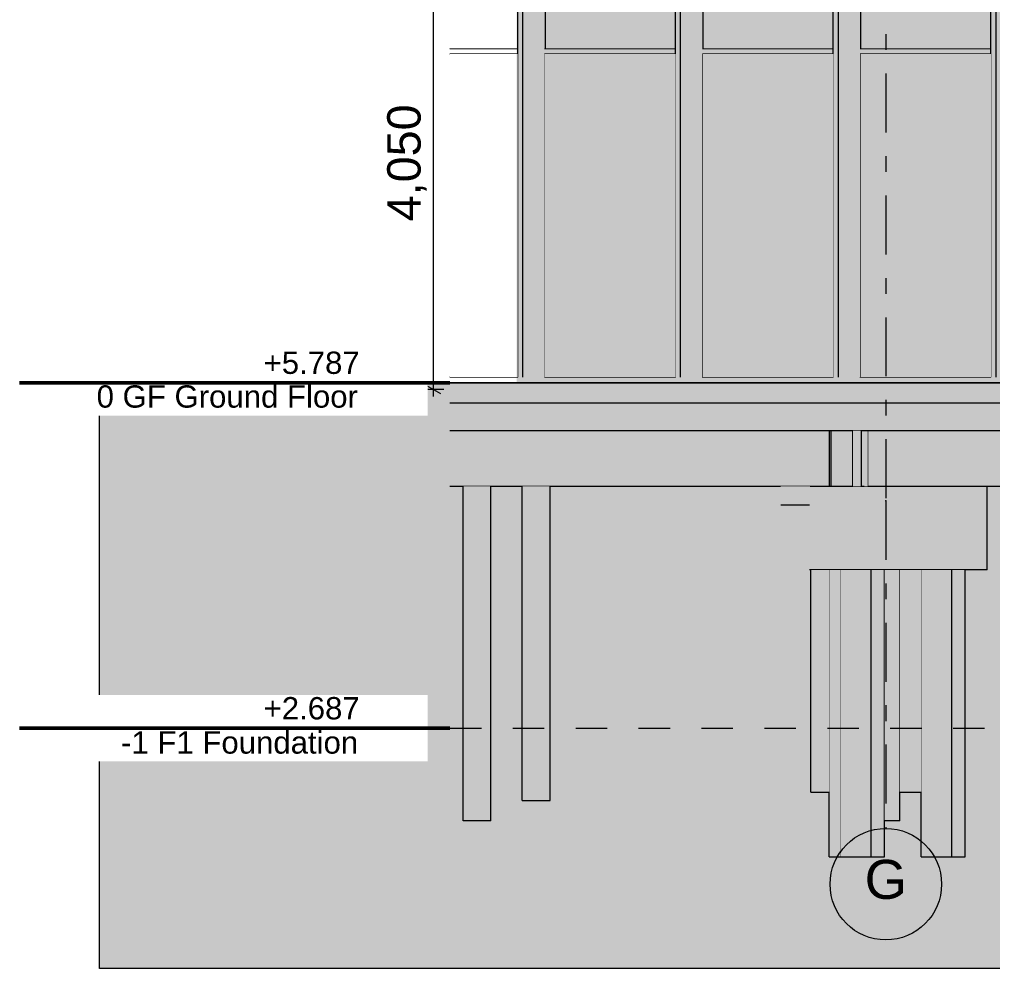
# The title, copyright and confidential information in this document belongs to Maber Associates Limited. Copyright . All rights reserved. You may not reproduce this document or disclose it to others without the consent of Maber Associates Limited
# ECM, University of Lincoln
# Model space of a CAD drawing. Header units: millimetres. Extents: x -48147 to 1428745, y -495156 to 18123.
# Drawn here: x 1354000 to 1362731, y -495156 to -486640 of the extents above; entities that cross this region are included whole.
import ezdxf
from ezdxf.enums import TextEntityAlignment as Align

# ---------------------------------------------------------------- set-up
doc = ezdxf.new("R2010")
doc.units = ezdxf.units.MM
doc.header["$MEASUREMENT"] = 0
for name, pattern in [('Dashed', [2822.222233, 1411.111116, -1411.111116]), ('Double Dashed', [1093.611073, 529.166651, -211.666656, 141.111112, -211.666656]), ('Wipeout_Contour', [1000, 0, -1000])]:
    doc.linetypes.add(name, pattern=pattern)
for name, color, linetype, lineweight, true_color in [('0_Pen_No__105', 7, 'Continuous', 15, 0xa6a6a6), ('0_Pen_No__25', 7, 'Continuous', 50, 0x2a2a2a), ('New_A-15-MG_Structural_Grid_Phase_2_Pen_No__222', 7, 'Continuous', 13, 0x65af33)]:
    doc.layers.add(name, color=color, linetype=linetype, lineweight=lineweight, true_color=true_color)
for name, color, linetype, lineweight in [('0_Pen_No__6', 7, 'Continuous', 35), ('A-230-M_FLOOR.IFC Import_Pen_No__4', 7, 'Continuous', 20), ('A-230-M_FLOOR.IFC Import_Pen_No__89', 8, 'Continuous', 20), ('A-95-D_1_100_Pen_No__1', 7, 'Continuous', 13), ('A-95-P_Drawing_Pen_No__1', 7, 'Continuous', 13), ('A-95-P_Drawing_Pen_No__141', 255, 'Continuous', 0), ('A-95-P_Drawing_Pen_No__84', 8, 'Continuous', 20), ('New_A-25-M_Curtain_Wall_Pen_No__4', 7, 'Continuous', 20), ('S-160-M_FOUND.IFC Import_Pen_No__1', 7, 'Continuous', 13), ('S-160-M_FOUND.IFC Import_Pen_No__4', 7, 'Continuous', 20), ('S-280-M_STRUCT_FRAME.IFC Import_Pen_No__90', 8, 'Continuous', 20)]:
    doc.layers.add(name, color=color, linetype=linetype, lineweight=lineweight)
for name, color, linetype in [('A-230-M_FLOOR.IFC Import', 7, 'Continuous'), ('A-95-D_1_100', 7, 'Continuous'), ('New_A-15-MG_Structural_Grid_Phase_2', 7, 'Continuous'), ('New_A-25-M_Curtain_Wall', 7, 'Continuous'), ('S-160-M_FOUND.IFC Import', 7, 'Continuous'), ('S-280-M_STRUCT_FRAME.IFC Import', 7, 'Continuous')]:
    doc.layers.add(name, color=color, linetype=linetype)
doc.styles.add('GENERATED_STYLE_1', font='')
doc.styles.add('GENERATED_STYLE_2', font='')
doc.styles.get('GENERATED_STYLE_1').set_extended_font_data('Arial')
doc.styles.get('GENERATED_STYLE_2').set_extended_font_data('Swis721 BT')
doc.dimstyles.new('GENERATED_STYLE__2', dxfattribs={"dimtxt": 300, "dimasz": 95, "dimexe": 0.18, "dimexo": 0, "dimgap": 0.09, "dimtad": 1, "dimdec": 0, "dimzin": 0, "dimdsep": 46, "dimtxsty": 'GENERATED_STYLE_1', "dimblk": 'ARROWHEAD_2', "dimblk1": 'ARROWHEAD_2', "dimblk2": 'ARROWHEAD_2', "dimcen": 0.09, "dimclrd": 7, "dimclre": 7, "dimclrt": 7, "dimadec": 0, "dimazin": 0, "dimtfac": 1, "dimtdec": 4, "dimtmove": 0, "dimatfit": 3, "dimfxl": 1, "dimtolj": 1, "dimtzin": 0, "dimarcsym": 0})

# ---------------------------------------------------------------- blocks, each defined once
blk = doc.blocks.new('Section Elem_143_2', base_point=(1341556.5, -489899))
at = {"color": 254, "linetype": 'Wipeout_Contour', "lineweight": 0, "ltscale": 5779872.714107051}
blk.add_wipeout([(1360103.1, -489849), (1358688.1, -489849), (1358688.1, -489899), (1360103.1, -489899)], dxfattribs=at).dxf.layer = 'New_A-25-M_Curtain_Wall'
at = {"layer": 'New_A-25-M_Curtain_Wall_Pen_No__4', "linetype": 'Continuous'}
for p, q in [((1359886.8, -489849), (1358711, -489849)), ((1360103.1, -489899), (1358688.1, -489899))]:
    blk.add_line(p, q, dxfattribs=at)
blk = doc.blocks.new('Section Elem_144_2', base_point=(1341556.5, -489899))
at = {"color": 254, "linetype": 'Wipeout_Contour', "lineweight": 0, "ltscale": 5790523.79779942}
blk.add_wipeout([(1362933.2, -489849), (1361518.2, -489849), (1361518.2, -489899), (1362933.2, -489899)], dxfattribs=at).dxf.layer = 'New_A-25-M_Curtain_Wall'
at = {"layer": 'New_A-25-M_Curtain_Wall_Pen_No__4', "linetype": 'Continuous'}
for p, q in [((1362716.9, -489849), (1361541.1, -489849)), ((1362933.2, -489899), (1361518.2, -489899))]:
    blk.add_line(p, q, dxfattribs=at)
blk = doc.blocks.new('Section Elem_146_2', base_point=(1341556.5, -489899))
at = {"color": 254, "linetype": 'Wipeout_Contour', "lineweight": 0, "ltscale": 5785197.938299729}
blk.add_wipeout([(1361518.2, -489849), (1360103.1, -489849), (1360103.1, -489899), (1361518.2, -489899)], dxfattribs=at).dxf.layer = 'New_A-25-M_Curtain_Wall'
at = {"layer": 'New_A-25-M_Curtain_Wall_Pen_No__4', "linetype": 'Continuous'}
for p, q in [((1361301.9, -489849), (1360126.1, -489849)), ((1361518.2, -489899), (1360103.1, -489899))]:
    blk.add_line(p, q, dxfattribs=at)
blk = doc.blocks.new('Section Elem_147_2', base_point=(1341556.5, -489899))
at = {"color": 254, "linetype": 'Wipeout_Contour', "lineweight": 0, "ltscale": 5775656.503855832}
blk.add_wipeout([(1358688.1, -489849), (1357862.3, -489849), (1357862.3, -489899), (1358688.1, -489899)], dxfattribs=at).dxf.layer = 'New_A-25-M_Curtain_Wall'
at = {"layer": 'New_A-25-M_Curtain_Wall_Pen_No__4', "linetype": 'Continuous'}
for p, q in [((1358471.8, -489849), (1357862.3, -489849)), ((1358688.1, -489899), (1357862.3, -489899))]:
    blk.add_line(p, q, dxfattribs=at)
blk = doc.blocks.new('Section Elem_150_2', base_point=(1341556.5, -489899))
at = {"color": 254, "linetype": 'Wipeout_Contour', "lineweight": 0, "ltscale": 7214357.10193191}
blk.add_wipeout([(1357862.3, -486949), (1358471.8, -486949), (1358471.8, -486924), (1358471.8, -486899), (1357862.3, -486899)], dxfattribs=at).dxf.layer = 'New_A-25-M_Curtain_Wall'
at = {"layer": 'New_A-25-M_Curtain_Wall_Pen_No__4', "linetype": 'Continuous'}
for p, q in [((1357862.3, -486899), (1358471.8, -486899)), ((1357862.3, -486949), (1358471.8, -486949))]:
    blk.add_line(p, q, dxfattribs=at)
blk = doc.blocks.new('Section Elem_151_2', base_point=(1341556.5, -489899))
at = {"color": 254, "linetype": 'Wipeout_Contour', "lineweight": 0, "ltscale": 7219951.464745086}
blk.add_wipeout([(1359886.8, -486899), (1358711, -486899), (1358711, -486949), (1359886.8, -486949), (1359886.8, -486924)], dxfattribs=at).dxf.layer = 'New_A-25-M_Curtain_Wall'
at = {"layer": 'New_A-25-M_Curtain_Wall_Pen_No__4', "linetype": 'Continuous'}
for p, q in [((1358711, -486899), (1359886.8, -486899)), ((1358711, -486949), (1359886.8, -486949))]:
    blk.add_line(p, q, dxfattribs=at)
blk = doc.blocks.new('Section Elem_152_2', base_point=(1341556.5, -489899))
at = {"color": 254, "linetype": 'Wipeout_Contour', "lineweight": 0, "ltscale": 7226612.600524543}
blk.add_wipeout([(1360126.1, -486949), (1361301.9, -486949), (1361301.9, -486924), (1361301.9, -486899), (1360126.1, -486899)], dxfattribs=at).dxf.layer = 'New_A-25-M_Curtain_Wall'
at = {"layer": 'New_A-25-M_Curtain_Wall_Pen_No__4', "linetype": 'Continuous'}
for p, q in [((1360126.1, -486899), (1361301.9, -486899)), ((1360126.1, -486949), (1361301.9, -486949))]:
    blk.add_line(p, q, dxfattribs=at)
blk = doc.blocks.new('Section Elem_153_2', base_point=(1341556.5, -489899))
at = {"color": 254, "linetype": 'Wipeout_Contour', "lineweight": 0, "ltscale": 7233274.522470564}
blk.add_wipeout([(1361541.1, -486949), (1362716.9, -486949), (1362716.9, -486924), (1362716.9, -486899), (1361541.1, -486899)], dxfattribs=at).dxf.layer = 'New_A-25-M_Curtain_Wall'
at = {"layer": 'New_A-25-M_Curtain_Wall_Pen_No__4', "linetype": 'Continuous'}
for p, q in [((1361541.1, -486899), (1362716.9, -486899)), ((1361541.1, -486949), (1362716.9, -486949))]:
    blk.add_line(p, q, dxfattribs=at)
blk = doc.blocks.new('Section Elem_166_2', base_point=(1341556.5, -489899))
at = {"color": 254, "linetype": 'Wipeout_Contour', "lineweight": 0, "ltscale": 5770514.794721944}
blk.add_wipeout([(1357862.3, -486899), (1358471.8, -486899), (1358471.8, -485849), (1357862.3, -485849)], dxfattribs=at).dxf.layer = 'New_A-25-M_Curtain_Wall'
blk = doc.blocks.new('Section Elem_167_2', base_point=(1341556.5, -489899))
at = {"color": 254, "linetype": 'Wipeout_Contour', "lineweight": 0, "ltscale": 5774788.845620516}
blk.add_wipeout([(1358717, -485849), (1358717, -486899), (1359886.8, -486899), (1359886.8, -485849)], dxfattribs=at).dxf.layer = 'New_A-25-M_Curtain_Wall'
blk = doc.blocks.new('Section Elem_168_2', base_point=(1341556.5, -489899))
at = {"color": 254, "linetype": 'Wipeout_Contour', "lineweight": 0, "ltscale": 5780118.386692713}
blk.add_wipeout([(1360132.1, -486899), (1361301.9, -486899), (1361301.9, -485849), (1360132.1, -485849)], dxfattribs=at).dxf.layer = 'New_A-25-M_Curtain_Wall'
blk = doc.blocks.new('Section Elem_169_2', base_point=(1341556.5, -489899))
at = {"color": 254, "linetype": 'Wipeout_Contour', "lineweight": 0, "ltscale": 5785448.555637917}
blk.add_wipeout([(1361547.1, -485849), (1361547.1, -486899), (1362716.9, -486899), (1362716.9, -485849)], dxfattribs=at).dxf.layer = 'New_A-25-M_Curtain_Wall'
blk = doc.blocks.new('Section Elem_186_2', base_point=(1341556.5, -489899))
at = {"color": 254, "linetype": 'Wipeout_Contour', "lineweight": 0, "ltscale": 5787738.309357898}
blk.add_wipeout([(1362762.7, -485824), (1362716.9, -485824), (1362716.9, -486924), (1362762.7, -486924)], dxfattribs=at).dxf.layer = 'New_A-25-M_Curtain_Wall'
at = {"layer": 'New_A-25-M_Curtain_Wall_Pen_No__4', "linetype": 'Continuous'}
blk.add_line((1362716.9, -486924), (1362716.9, -485824), dxfattribs=at)
at = {"color": 254, "linetype": 'Wipeout_Contour', "lineweight": 0, "ltscale": 11576751.66428745}
blk.add_wipeout([(1362762.7, -486924), (1362956.1, -486924), (1362956.1, -486899), (1362962.1, -486899), (1362962.1, -485849), (1362956.1, -485849), (1362956.1, -485824), (1362762.7, -485824)], dxfattribs=at).dxf.layer = 'New_A-25-M_Curtain_Wall'
at = {"layer": 'New_A-25-M_Curtain_Wall_Pen_No__4', "linetype": 'Continuous'}
for p, q in [((1362762.7, -486924), (1362762.7, -485824)), ((1362962.1, -485849), (1362962.1, -486899))]:
    blk.add_line(p, q, dxfattribs=at)
blk = doc.blocks.new('Section Elem_187_2', base_point=(1341556.5, -489899))
at = {"color": 254, "linetype": 'Wipeout_Contour', "lineweight": 0, "ltscale": 5782407.87107822}
blk.add_wipeout([(1361347.7, -485824), (1361301.9, -485824), (1361301.9, -486924), (1361347.7, -486924)], dxfattribs=at).dxf.layer = 'New_A-25-M_Curtain_Wall'
at = {"layer": 'New_A-25-M_Curtain_Wall_Pen_No__4', "linetype": 'Continuous'}
blk.add_line((1361301.9, -486924), (1361301.9, -485824), dxfattribs=at)
at = {"color": 254, "linetype": 'Wipeout_Contour', "lineweight": 0, "ltscale": 11566090.63793049}
blk.add_wipeout([(1361347.7, -486924), (1361541.1, -486924), (1361541.1, -486899), (1361547.1, -486899), (1361547.1, -485849), (1361541.1, -485849), (1361541.1, -485824), (1361347.7, -485824)], dxfattribs=at).dxf.layer = 'New_A-25-M_Curtain_Wall'
at = {"layer": 'New_A-25-M_Curtain_Wall_Pen_No__4', "linetype": 'Continuous'}
for p, q in [((1361347.7, -486924), (1361347.7, -485824)), ((1361547.1, -485849), (1361547.1, -486899))]:
    blk.add_line(p, q, dxfattribs=at)
blk = doc.blocks.new('Section Elem_188_2', base_point=(1341556.5, -489899))
at = {"color": 254, "linetype": 'Wipeout_Contour', "lineweight": 0, "ltscale": 5777078.059966327}
blk.add_wipeout([(1359932.7, -485824), (1359886.8, -485824), (1359886.8, -486924), (1359932.7, -486924)], dxfattribs=at).dxf.layer = 'New_A-25-M_Curtain_Wall'
at = {"layer": 'New_A-25-M_Curtain_Wall_Pen_No__4', "linetype": 'Continuous'}
blk.add_line((1359886.8, -486924), (1359886.8, -485824), dxfattribs=at)
at = {"color": 254, "linetype": 'Wipeout_Contour', "lineweight": 0, "ltscale": 11555430.86549436}
blk.add_wipeout([(1359932.7, -485824), (1359932.7, -486924), (1360126.1, -486924), (1360126.1, -486899), (1360132.1, -486899), (1360132.1, -485849), (1360126.1, -485849), (1360126.1, -485824)], dxfattribs=at).dxf.layer = 'New_A-25-M_Curtain_Wall'
at = {"layer": 'New_A-25-M_Curtain_Wall_Pen_No__4', "linetype": 'Continuous'}
for p, q in [((1359932.7, -486924), (1359932.7, -485824)), ((1360132.1, -485849), (1360132.1, -486899))]:
    blk.add_line(p, q, dxfattribs=at)
blk = doc.blocks.new('Section Elem_189_2', base_point=(1341556.5, -489899))
at = {"color": 254, "linetype": 'Wipeout_Contour', "lineweight": 0, "ltscale": 5771748.877759654}
blk.add_wipeout([(1358517.7, -485824), (1358471.8, -485824), (1358471.8, -486924), (1358517.7, -486924)], dxfattribs=at).dxf.layer = 'New_A-25-M_Curtain_Wall'
at = {"layer": 'New_A-25-M_Curtain_Wall_Pen_No__4', "linetype": 'Continuous'}
blk.add_line((1358471.8, -486924), (1358471.8, -485824), dxfattribs=at)
at = {"color": 254, "linetype": 'Wipeout_Contour', "lineweight": 0, "ltscale": 11544772.35045244}
blk.add_wipeout([(1358517.7, -486924), (1358711, -486924), (1358711, -486899), (1358717, -486899), (1358717, -485849), (1358711, -485849), (1358711, -485824), (1358517.7, -485824)], dxfattribs=at).dxf.layer = 'New_A-25-M_Curtain_Wall'
at = {"layer": 'New_A-25-M_Curtain_Wall_Pen_No__4', "linetype": 'Continuous'}
for p, q in [((1358517.7, -486924), (1358517.7, -485824)), ((1358717, -485849), (1358717, -486899))]:
    blk.add_line(p, q, dxfattribs=at)
blk = doc.blocks.new('Section Elem_190_2', base_point=(1341556.5, -489899))
at = {"color": 254, "linetype": 'Wipeout_Contour', "lineweight": 0, "ltscale": 5790451.455743137}
blk.add_wipeout([(1362716.9, -486924), (1362716.9, -489849), (1362762.7, -489849), (1362762.7, -486924)], dxfattribs=at).dxf.layer = 'New_A-25-M_Curtain_Wall'
at = {"layer": 'New_A-25-M_Curtain_Wall_Pen_No__4', "linetype": 'Continuous'}
blk.add_line((1362716.9, -489849), (1362716.9, -486924), dxfattribs=at)
at = {"color": 254, "linetype": 'Wipeout_Contour', "lineweight": 0, "ltscale": 8685575.085888956}
blk.add_wipeout([(1362762.7, -489849), (1362962.1, -489849), (1362962.1, -486949), (1362956.1, -486949), (1362956.1, -486924), (1362762.7, -486924)], dxfattribs=at).dxf.layer = 'New_A-25-M_Curtain_Wall'
at = {"layer": 'New_A-25-M_Curtain_Wall_Pen_No__4', "linetype": 'Continuous'}
for p, q in [((1362762.7, -489849), (1362762.7, -486924)), ((1362962.1, -486949), (1362962.1, -489849))]:
    blk.add_line(p, q, dxfattribs=at)
blk = doc.blocks.new('Section Elem_192_2', base_point=(1341556.5, -489899))
at = {"color": 254, "linetype": 'Wipeout_Contour', "lineweight": 0, "ltscale": 5785123.516836135}
blk.add_wipeout([(1361301.9, -486924), (1361301.9, -489849), (1361347.7, -489849), (1361347.7, -486924)], dxfattribs=at).dxf.layer = 'New_A-25-M_Curtain_Wall'
at = {"layer": 'New_A-25-M_Curtain_Wall_Pen_No__4', "linetype": 'Continuous'}
blk.add_line((1361301.9, -489849), (1361301.9, -486924), dxfattribs=at)
at = {"color": 254, "linetype": 'Wipeout_Contour', "lineweight": 0, "ltscale": 8677582.18141239}
blk.add_wipeout([(1361347.7, -489849), (1361547.1, -489849), (1361547.1, -486949), (1361541.1, -486949), (1361541.1, -486924), (1361347.7, -486924)], dxfattribs=at).dxf.layer = 'New_A-25-M_Curtain_Wall'
at = {"layer": 'New_A-25-M_Curtain_Wall_Pen_No__4', "linetype": 'Continuous'}
for p, q in [((1361347.7, -489849), (1361347.7, -486924)), ((1361547.1, -486949), (1361547.1, -489849))]:
    blk.add_line(p, q, dxfattribs=at)
blk = doc.blocks.new('Section Elem_193_2', base_point=(1341556.5, -489899))
at = {"color": 254, "linetype": 'Wipeout_Contour', "lineweight": 0, "ltscale": 5779796.209409588}
blk.add_wipeout([(1359886.8, -486924), (1359886.8, -489849), (1359932.7, -489849), (1359932.7, -486924)], dxfattribs=at).dxf.layer = 'New_A-25-M_Curtain_Wall'
at = {"layer": 'New_A-25-M_Curtain_Wall_Pen_No__4', "linetype": 'Continuous'}
blk.add_line((1359886.8, -489849), (1359886.8, -486924), dxfattribs=at)
at = {"color": 254, "linetype": 'Wipeout_Contour', "lineweight": 0, "ltscale": 8669590.222331602}
blk.add_wipeout([(1359932.7, -489849), (1360132.1, -489849), (1360132.1, -486949), (1360126.1, -486949), (1360126.1, -486924), (1359932.7, -486924)], dxfattribs=at).dxf.layer = 'New_A-25-M_Curtain_Wall'
at = {"layer": 'New_A-25-M_Curtain_Wall_Pen_No__4', "linetype": 'Continuous'}
for p, q in [((1359932.7, -489849), (1359932.7, -486924)), ((1360132.1, -486949), (1360132.1, -489849))]:
    blk.add_line(p, q, dxfattribs=at)
blk = doc.blocks.new('Section Elem_194_2', base_point=(1341556.5, -489899))
at = {"color": 254, "linetype": 'Wipeout_Contour', "lineweight": 0, "ltscale": 5774469.53521123}
blk.add_wipeout([(1358471.8, -486924), (1358471.8, -489849), (1358517.7, -489849), (1358517.7, -486924)], dxfattribs=at).dxf.layer = 'New_A-25-M_Curtain_Wall'
at = {"layer": 'New_A-25-M_Curtain_Wall_Pen_No__4', "linetype": 'Continuous'}
blk.add_line((1358471.8, -489849), (1358471.8, -486924), dxfattribs=at)
at = {"color": 254, "linetype": 'Wipeout_Contour', "lineweight": 0, "ltscale": 8661599.211263504}
blk.add_wipeout([(1358517.7, -489849), (1358717, -489849), (1358717, -486949), (1358711, -486949), (1358711, -486924), (1358517.7, -486924)], dxfattribs=at).dxf.layer = 'New_A-25-M_Curtain_Wall'
at = {"layer": 'New_A-25-M_Curtain_Wall_Pen_No__4', "linetype": 'Continuous'}
for p, q in [((1358517.7, -489849), (1358517.7, -486924)), ((1358717, -486949), (1358717, -489849))]:
    blk.add_line(p, q, dxfattribs=at)
blk = doc.blocks.new('Section Elem_195_2', base_point=(1341556.5, -489899))
at = {"color": 254, "linetype": 'Wipeout_Contour', "lineweight": 0, "ltscale": 5788179.639422012}
blk.add_wipeout([(1361547.1, -486949), (1361547.1, -489849), (1362716.9, -489849), (1362716.9, -486949)], dxfattribs=at).dxf.layer = 'New_A-25-M_Curtain_Wall'
blk = doc.blocks.new('Section Elem_196_2', base_point=(1341556.5, -489899))
at = {"color": 254, "linetype": 'Wipeout_Contour', "lineweight": 0, "ltscale": 5782851.987220509}
blk.add_wipeout([(1360132.1, -486949), (1360132.1, -489849), (1361301.9, -489849), (1361301.9, -486949)], dxfattribs=at).dxf.layer = 'New_A-25-M_Curtain_Wall'
blk = doc.blocks.new('Section Elem_197_2', base_point=(1341556.5, -489899))
at = {"color": 254, "linetype": 'Wipeout_Contour', "lineweight": 0, "ltscale": 5777524.967276771}
blk.add_wipeout([(1358717, -486949), (1358717, -489849), (1359886.8, -489849), (1359886.8, -486949)], dxfattribs=at).dxf.layer = 'New_A-25-M_Curtain_Wall'
blk = doc.blocks.new('Section Elem_198_2', base_point=(1341556.5, -489899))
at = {"color": 254, "linetype": 'Wipeout_Contour', "lineweight": 0, "ltscale": 5773252.941229079}
blk.add_wipeout([(1357862.3, -486949), (1357862.3, -489849), (1358471.8, -489849), (1358471.8, -486949)], dxfattribs=at).dxf.layer = 'New_A-25-M_Curtain_Wall'
blk = doc.blocks.new('Section Elem_362_2', base_point=(1341556.5, -489899))
at = {"color": 254, "linetype": 'Wipeout_Contour', "lineweight": 0, "ltscale": 5781488.581910094}
blk.add_wipeout([(1361279.2, -490829), (1361279.2, -490329), (1357862.3, -490329), (1357862.3, -490829)], dxfattribs=at).dxf.layer = 'S-280-M_STRUCT_FRAME.IFC Import'
at = {"layer": 'S-280-M_STRUCT_FRAME.IFC Import_Pen_No__90', "linetype": 'Continuous'}
blk.add_line((1357862.3, -490829), (1361094.2, -490829), dxfattribs=at)
at = {"color": 254, "linetype": 'Wipeout_Contour', "lineweight": 0, "ltscale": 5788291.866679886}
blk.add_wipeout([(1361279.2, -490829), (1361478.5, -490829), (1361478.5, -490329), (1361279.2, -490329)], dxfattribs=at).dxf.layer = 'S-280-M_STRUCT_FRAME.IFC Import'
at = {"layer": 'S-280-M_STRUCT_FRAME.IFC Import_Pen_No__90', "linetype": 'Continuous'}
for p, q in [((1361279.2, -490329), (1361279.2, -490829)), ((1361478.5, -490829), (1361478.5, -490329))]:
    blk.add_line(p, q, dxfattribs=at)
blk = doc.blocks.new('Section Elem_363_2', base_point=(1341556.5, -489899))
at = {"color": 254, "linetype": 'Wipeout_Contour', "lineweight": 0, "ltscale": 5800975.503257233}
blk.add_wipeout([(1361611.3, -490329), (1361611.3, -490829), (1367885.7, -490829), (1367885.7, -490329)], dxfattribs=at).dxf.layer = 'S-280-M_STRUCT_FRAME.IFC Import'
at = {"layer": 'S-280-M_STRUCT_FRAME.IFC Import_Pen_No__90', "linetype": 'Continuous'}
for p, q in [((1361611.3, -490829), (1361611.3, -490329)), ((1367885.7, -490329), (1367873.4, -490329)), ((1367885.7, -490829), (1367885.7, -490329))]:
    blk.add_line(p, q, dxfattribs=at)
blk = doc.blocks.new('Section Elem_596_2', base_point=(1341556.5, -489899))
at = {"color": 254, "linetype": 'Wipeout_Contour', "lineweight": 0, "ltscale": 5786782.866703569}
blk.add_wipeout([(1357862.3, -490329), (1364362.8, -490329), (1364362.8, -490079), (1357862.3, -490079)], dxfattribs=at).dxf.layer = 'A-230-M_FLOOR.IFC Import'
at = {"layer": 'A-230-M_FLOOR.IFC Import_Pen_No__89', "linetype": 'Continuous'}
for p, q in [((1357862.3, -490329), (1361555.6, -490329)), ((1362190.5, -490329), (1364362.8, -490329))]:
    blk.add_line(p, q, dxfattribs=at)
blk = doc.blocks.new('Section Elem_609_2', base_point=(1341556.5, -489899))
at = {"color": 254, "linetype": 'Wipeout_Contour', "lineweight": 0, "ltscale": 5791734.056973999}
blk.add_wipeout([(1362464, -490829), (1361672.5, -490829), (1361672.5, -491579), (1362464, -491579)], dxfattribs=at).dxf.layer = 'S-160-M_FOUND.IFC Import'
at = {"color": 254, "linetype": 'Wipeout_Contour', "lineweight": 0, "ltscale": 5789209.806309839}
blk.add_wipeout([(1361672.5, -490829), (1361122.3, -490829), (1361122.3, -491579), (1361672.5, -491579)], dxfattribs=at).dxf.layer = 'S-160-M_FOUND.IFC Import'
at = {"color": 254, "linetype": 'Wipeout_Contour', "lineweight": 0, "ltscale": 5793635.775305928}
blk.add_wipeout([(1362683.3, -490829), (1362464, -490829), (1362464, -491579), (1362683.3, -491579)], dxfattribs=at).dxf.layer = 'S-160-M_FOUND.IFC Import'
at = {"layer": 'S-160-M_FOUND.IFC Import_Pen_No__4', "linetype": 'Continuous'}
for p, q in [((1361578.6, -490829), (1361672.5, -490829)), ((1361672.5, -490829), (1361719.3, -490829)), ((1362683.3, -491579), (1362683.3, -490829)), ((1362464, -491579), (1361672.5, -491579)), ((1362683.3, -491579), (1362464, -491579))]:
    blk.add_line(p, q, dxfattribs=at)
at = {"color": 254, "linetype": 'Wipeout_Contour', "lineweight": 0, "ltscale": 5788110.926505291}
blk.add_wipeout([(1361122.3, -490829), (1361088.4, -490829), (1361088.4, -491579), (1361122.3, -491579)], dxfattribs=at).dxf.layer = 'S-160-M_FOUND.IFC Import'
at = {"layer": 'S-160-M_FOUND.IFC Import_Pen_No__4', "linetype": 'Continuous'}
for p, q in [((1361094.2, -490829), (1361122.3, -490829)), ((1361122.3, -490829), (1361555.6, -490829)), ((1361122.3, -491579), (1361088.4, -491579)), ((1361672.5, -491579), (1361122.3, -491579))]:
    blk.add_line(p, q, dxfattribs=at)
blk = doc.blocks.new('Section Elem_610_2', base_point=(1341556.5, -489899))
at = {"color": 254, "linetype": 'Wipeout_Contour', "lineweight": 0, "ltscale": 5788892.769063776}
blk.add_wipeout([(1361555.6, -490486.5), (1361478.5, -490409.4), (1361478.5, -490829), (1361555.6, -490829)], dxfattribs=at).dxf.layer = 'S-160-M_FOUND.IFC Import'
at = {"color": 254, "linetype": 'Wipeout_Contour', "lineweight": 0, "ltscale": 5787168.011455521}
blk.add_wipeout([(1360830.4, -490829), (1360830.4, -490999), (1361088.4, -490999), (1361088.4, -490829)], dxfattribs=at).dxf.layer = 'S-160-M_FOUND.IFC Import'
at = {"layer": 'S-160-M_FOUND.IFC Import_Pen_No__4', "linetype": 'Continuous'}
blk.add_line((1361088.4, -490999), (1360830.4, -490999), dxfattribs=at)
blk = doc.blocks.new('Section Elem_611_2', base_point=(1341556.5, -489899))
at = {"color": 254, "linetype": 'Wipeout_Contour', "lineweight": 0, "ltscale": 5791877.780430397}
blk.add_wipeout([(1361367.7, -491579), (1361367.7, -494154), (1361642.9, -494154), (1361642.9, -491579)], dxfattribs=at).dxf.layer = 'S-160-M_FOUND.IFC Import'
at = {"layer": 'S-160-M_FOUND.IFC Import_Pen_No__1', "linetype": 'Continuous'}
blk.add_line((1361367.7, -494154), (1361367.7, -491579), dxfattribs=at)
at = {"color": 254, "linetype": 'Wipeout_Contour', "lineweight": 0, "ltscale": 7240308.681472104}
blk.add_wipeout([(1361642.9, -494154), (1361762.5, -494154), (1361762.5, -491579), (1361672.5, -491579), (1361642.9, -491579)], dxfattribs=at).dxf.layer = 'S-160-M_FOUND.IFC Import'
at = {"layer": 'S-160-M_FOUND.IFC Import_Pen_No__1', "linetype": 'Continuous'}
for p, q in [((1361642.9, -494154), (1361642.9, -491579)), ((1361762.5, -494154), (1361762.5, -491579)), ((1361367.7, -494154), (1361642.9, -494154)), ((1361642.9, -494154), (1361762.5, -494154))]:
    blk.add_line(p, q, dxfattribs=at)
blk = doc.blocks.new('Section Elem_612_2', base_point=(1341556.5, -489899))
at = {"color": 254, "linetype": 'Wipeout_Contour', "lineweight": 0, "ltscale": 5794598.929372139}
blk.add_wipeout([(1362091.2, -491579), (1362091.2, -494154), (1362366.3, -494154), (1362366.3, -491579)], dxfattribs=at).dxf.layer = 'S-160-M_FOUND.IFC Import'
at = {"layer": 'S-160-M_FOUND.IFC Import_Pen_No__1', "linetype": 'Continuous'}
blk.add_line((1362091.2, -494154), (1362091.2, -491579), dxfattribs=at)
at = {"color": 254, "linetype": 'Wipeout_Contour', "lineweight": 0, "ltscale": 7243773.823396564}
blk.add_wipeout([(1362366.3, -494154), (1362486, -494154), (1362486, -491579), (1362464, -491579), (1362366.3, -491579)], dxfattribs=at).dxf.layer = 'S-160-M_FOUND.IFC Import'
at = {"layer": 'S-160-M_FOUND.IFC Import_Pen_No__1', "linetype": 'Continuous'}
for p, q in [((1362366.3, -494154), (1362366.3, -491579)), ((1362486, -494154), (1362486, -491579)), ((1362091.2, -494154), (1362366.3, -494154)), ((1362366.3, -494154), (1362486, -494154))]:
    blk.add_line(p, q, dxfattribs=at)
blk = doc.blocks.new('Section Elem_613_2', base_point=(1341556.5, -489899))
at = {"color": 254, "linetype": 'Wipeout_Contour', "lineweight": 0, "ltscale": 5791168.792730274}
blk.add_wipeout([(1361265.9, -491579), (1361265.9, -494154), (1361367.7, -494154), (1361367.7, -491579)], dxfattribs=at).dxf.layer = 'S-160-M_FOUND.IFC Import'
at = {"layer": 'S-160-M_FOUND.IFC Import_Pen_No__1', "linetype": 'Continuous'}
for q in [(1361265.9, -491579), (1361367.7, -494154)]:
    blk.add_line((1361265.9, -494154), q, dxfattribs=at)
blk = doc.blocks.new('Section Elem_615_2', base_point=(1341556.5, -489899))
at = {"layer": 'S-160-M_FOUND.IFC Import_Pen_No__4', "linetype": 'Continuous'}
blk.add_line((1358230.3, -493829), (1358230.3, -490829), dxfattribs=at)
blk = doc.blocks.new('Section Elem_616_2', base_point=(1341556.5, -489899))
at = {"color": 254, "linetype": 'Wipeout_Contour', "lineweight": 0, "ltscale": 5778359.258585704}
blk.add_wipeout([(1357980.3, -493829), (1358230.3, -493829), (1358230.3, -490829), (1357980.3, -490829)], dxfattribs=at).dxf.layer = 'S-160-M_FOUND.IFC Import'
at = {"layer": 'S-160-M_FOUND.IFC Import_Pen_No__4', "linetype": 'Continuous'}
for p, q in [((1357980.3, -493829), (1357980.3, -490829)), ((1358230.3, -493829), (1358230.3, -490829)), ((1358230.3, -493829), (1357980.3, -493829))]:
    blk.add_line(p, q, dxfattribs=at)
blk = doc.blocks.new('Section Elem_617_2', base_point=(1341556.5, -489899))
at = {"layer": 'S-160-M_FOUND.IFC Import_Pen_No__4', "linetype": 'Continuous'}
blk.add_line((1361898.1, -493829), (1361898.1, -491579), dxfattribs=at)
blk = doc.blocks.new('Section Elem_618_2', base_point=(1341556.5, -489899))
at = {"color": 254, "linetype": 'Wipeout_Contour', "lineweight": 0, "ltscale": 5788553.556748732}
blk.add_wipeout([(1361478.5, -490329), (1361478.5, -490409.4), (1361555.6, -490486.5), (1361555.6, -490329)], dxfattribs=at).dxf.layer = 'S-160-M_FOUND.IFC Import'
at = {"color": 254, "linetype": 'Wipeout_Contour', "lineweight": 0, "ltscale": 5792878.398604486}
blk.add_wipeout([(1361762.5, -493829), (1361898.1, -493829), (1361898.1, -491579), (1361762.5, -491579)], dxfattribs=at).dxf.layer = 'S-160-M_FOUND.IFC Import'
at = {"layer": 'S-160-M_FOUND.IFC Import_Pen_No__4', "linetype": 'Continuous'}
for q in [(1361898.1, -491579), (1361762.5, -493829)]:
    blk.add_line((1361898.1, -493829), q, dxfattribs=at)
blk = doc.blocks.new('Section Elem_626_2', base_point=(1341556.5, -489899))
at = {"color": 254, "linetype": 'Wipeout_Contour', "lineweight": 0, "ltscale": 5786491.503552167}
blk.add_wipeout([(1357862.3, -490079), (1364362.8, -490079), (1364362.8, -489899), (1357862.3, -489899)], dxfattribs=at).dxf.layer = 'A-230-M_FLOOR.IFC Import'
at = {"layer": 'A-230-M_FLOOR.IFC Import_Pen_No__4', "linetype": 'Continuous'}
for p, q in [((1357862.3, -489899), (1358688.1, -489899)), ((1364362.8, -490079), (1364362.8, -489899)), ((1357862.3, -490079), (1364362.8, -490079))]:
    blk.add_line(p, q, dxfattribs=at)
blk = doc.blocks.new('Section Elem_628_2', base_point=(1341556.5, -489899))
at = {"color": 254, "linetype": 'Wipeout_Contour', "lineweight": 0, "ltscale": 5790271.565324241}
blk.add_wipeout([(1361265.9, -491579), (1361101, -491579), (1361101, -493574), (1361265.9, -493574)], dxfattribs=at).dxf.layer = 'S-160-M_FOUND.IFC Import'
at = {"layer": 'S-160-M_FOUND.IFC Import_Pen_No__1', "linetype": 'Continuous'}
for q in [(1361101, -491579), (1361265.9, -493574)]:
    blk.add_line((1361101, -493574), q, dxfattribs=at)
blk = doc.blocks.new('Section Elem_629_2', base_point=(1341556.5, -489899))
at = {"color": 254, "linetype": 'Wipeout_Contour', "lineweight": 0, "ltscale": 5793322.883270009}
blk.add_wipeout([(1361898.1, -493574), (1362091.2, -493574), (1362091.2, -491579), (1361898.1, -491579)], dxfattribs=at).dxf.layer = 'S-160-M_FOUND.IFC Import'
at = {"layer": 'S-160-M_FOUND.IFC Import_Pen_No__1', "linetype": 'Continuous'}
blk.add_line((1361898.1, -493574), (1362091.2, -493574), dxfattribs=at)
blk = doc.blocks.new('Section Elem_636_2', base_point=(1341556.5, -489899))
at = {"layer": 'S-160-M_FOUND.IFC Import_Pen_No__1', "linetype": 'Continuous'}
for p, q in [((1364773.5, -490329), (1367873.4, -490329)), ((1367873.4, -490829), (1367873.4, -490329)), ((1361719.3, -490829), (1367723.4, -490829))]:
    blk.add_line(p, q, dxfattribs=at)
at = {"color": 254, "linetype": 'Wipeout_Contour', "lineweight": 0, "ltscale": 5789061.782077895}
blk.add_wipeout([(1361555.6, -490829), (1361611.3, -490829), (1361611.3, -490329), (1361555.6, -490329)], dxfattribs=at).dxf.layer = 'S-160-M_FOUND.IFC Import'
at = {"layer": 'S-160-M_FOUND.IFC Import_Pen_No__1', "linetype": 'Continuous'}
for p, q in [((1361555.6, -490329), (1362190.5, -490329)), ((1361555.6, -490829), (1361555.6, -490329)), ((1361555.6, -490829), (1361578.6, -490829))]:
    blk.add_line(p, q, dxfattribs=at)
blk = doc.blocks.new('Section Elem_637_2', base_point=(1341556.5, -489899))
at = {"layer": 'S-160-M_FOUND.IFC Import_Pen_No__1', "linetype": 'Continuous'}
blk.add_line((1361267.9, -490829), (1361267.9, -490329), dxfattribs=at)
blk = doc.blocks.new('Section Elem_638_2', base_point=(1341556.5, -489899))
at = {"color": 254, "linetype": 'Wipeout_Contour', "lineweight": 0, "ltscale": 5780230.784152159}
blk.add_wipeout([(1358510.6, -490829), (1358510.6, -493649), (1358760.6, -493649), (1358760.6, -490829)], dxfattribs=at).dxf.layer = 'S-160-M_FOUND.IFC Import'
at = {"layer": 'S-160-M_FOUND.IFC Import_Pen_No__1', "linetype": 'Continuous'}
for p, q in [((1358510.6, -493649), (1358510.6, -490829)), ((1358760.6, -493649), (1358760.6, -490829)), ((1358510.6, -493649), (1358760.6, -493649))]:
    blk.add_line(p, q, dxfattribs=at)
blk = doc.blocks.new('Standard grid marker[6]_2', base_point=(1361773.5, -471062.6))
at = {"layer": 'New_A-15-MG_Structural_Grid_Phase_2_Pen_No__222', "linetype": 'Double Dashed'}
for p, q in [((1361773.5, -474002.1), (1361773.5, -490959.5)), ((1361773.5, -490959.5), (1361773.5, -493899))]:
    blk.add_line(p, q, dxfattribs=at)
at = {"layer": 'New_A-15-MG_Structural_Grid_Phase_2_Pen_No__222', "linetype": 'Continuous'}
blk.add_circle((1361773.5, -494399), 500, dxfattribs=at)
at = {"layer": 'New_A-15-MG_Structural_Grid_Phase_2_Pen_No__222', "linetype": 'Double Dashed'}
blk.add_point((1361773.5, -490959.5), dxfattribs=at)
blk.add_point((1361773.5, -490959.5), dxfattribs=at)
at = {"layer": 'New_A-15-MG_Structural_Grid_Phase_2_Pen_No__222', "style": 'GENERATED_STYLE_2'}
for tag, p in [('AC_MarkerText_1_0', (1361773.5, -470519.4)), ('AC_MarkerText_1_1', (1361773.5, -494355.7))]:
    blk.add_attdef(tag, text='', height=350, rotation=360, dxfattribs=at).set_placement(p, align=Align.MIDDLE_CENTER)
blk = doc.blocks.new('*D695', base_point=(1341556.5, -489899))
at = {"layer": 'A-95-D_1_100_Pen_No__1', "linetype": 'Continuous'}
for p, q in [((1357652.9, -485875), (1357777.9, -485947.2)), ((1357809.2, -485911.1), (1357621.7, -485911.1)), ((1357715.4, -489960.8), (1357715.4, -485911.1)), ((1357809.2, -489960.8), (1357621.7, -489960.8)), ((1357652.9, -489924.7), (1357777.9, -489996.9)), ((1357715.4, -490021.9), (1357715.4, -489960.8))]:
    blk.add_line(p, q, dxfattribs=at)
at = {"layer": 'A-95-D_1_100_Pen_No__1', "insert": (1357655.4, -488450.7), "char_height": 300, "attachment_point": 7, "rotation": 90, "style": 'GENERATED_STYLE_1'}
blk.add_mtext('\\A1;{\\fArial|b0|i0|c0|p34;4,050}', dxfattribs=at)
blk = doc.blocks.new('ARROWHEAD_2')
at = {"color": 0, "linetype": 'Continuous', "lineweight": 0}
for p, q in [((0, 0), (-1, 0)), ((-0.378, -0.655), (0.378, 0.655))]:
    blk.add_line(p, q, dxfattribs=at)
blk = doc.blocks.new('S-27 Building Section_STORY_MARKER', base_point=(1341556.5, -489899))
at = {"layer": '0_Pen_No__105', "linetype": 'Dashed', "ltscale": 0.2}
for p, q in [((1357862.3, -489899), (1422610.8, -489899)), ((1357862.3, -492999), (1422610.8, -492999))]:
    blk.add_line(p, q, dxfattribs=at)
at = {"layer": '0_Pen_No__25', "linetype": 'Continuous'}
for p, q in [((1357862.3, -489899), (1357762.3, -489899)), ((1357862.3, -492999), (1357762.3, -492999))]:
    blk.add_line(p, q, dxfattribs=at)
at = {"color": 254, "linetype": 'Wipeout_Contour', "lineweight": 0, "ltscale": 5766496.137860578}
blk.add_wipeout([(1354000.3, -489602.5), (1354000.3, -490195.4), (1357662.3, -490195.4), (1357662.3, -489602.5)], dxfattribs=at)
at = {"color": 254, "linetype": 'Wipeout_Contour', "lineweight": 0, "ltscale": 5770721.749621368}
blk.add_wipeout([(1354000.3, -492702.5), (1354000.3, -493295.4), (1357662.3, -493295.4), (1357662.3, -492702.5)], dxfattribs=at)
at = {"layer": '0_Pen_No__25', "linetype": 'Continuous'}
for p, q in [((1354000.3, -489899), (1357062.3, -489899)), ((1357462.3, -489899), (1357062.3, -489899)), ((1357462.3, -489899), (1357662.3, -489899)), ((1357762.3, -489899), (1357662.3, -489899)), ((1354000.3, -492999), (1357062.3, -492999)), ((1357462.3, -492999), (1357062.3, -492999)), ((1357462.3, -492999), (1357662.3, -492999)), ((1357762.3, -492999), (1357662.3, -492999))]:
    blk.add_line(p, q, dxfattribs=at)
at = {"layer": '0_Pen_No__6', "char_height": 200, "attachment_point": 1, "style": 'GENERATED_STYLE_2'}
for s, insert in [('\\A1;{\\fSwis721 BT|b0|i0|c0|p34;+5.787}', (1356190.8, -489620.1)), ('\\A1;{\\fSwis721 BT|b0|i0|c0|p34;0 GF Ground Floor}', (1354692.7, -489922.9)), ('\\A1;{\\fSwis721 BT|b0|i0|c0|p34;+2.687}', (1356190.8, -492720.1)), ('\\A1;{\\fSwis721 BT|b0|i0|c0|p34;-1 F1 Foundation}', (1354911.9, -493027.5))]:
    blk.add_mtext(s, dxfattribs=dict(at, insert=insert))

msp = doc.modelspace()

# ---------------------------------------------------------------- block references
at = {"layer": 'New_A-25-M_Curtain_Wall'}
for name in ['Section Elem_150_2', 'Section Elem_151_2', 'Section Elem_152_2', 'Section Elem_153_2', 'Section Elem_143_2', 'Section Elem_144_2']:
    msp.add_blockref(name, (1341556.5, -489899), dxfattribs=at)
at = {"layer": 'S-280-M_STRUCT_FRAME.IFC Import'}
for name in ['Section Elem_362_2', 'Section Elem_363_2']:
    msp.add_blockref(name, (1341556.5, -489899), dxfattribs=at)

# ---------------------------------------------------------------- next in the draw order: block references
at = {"layer": 'A-230-M_FLOOR.IFC Import'}
msp.add_blockref('Section Elem_596_2', (1341556.5, -489899), dxfattribs=at)
at = {"layer": 'New_A-25-M_Curtain_Wall'}
for name in ['Section Elem_166_2', 'Section Elem_167_2', 'Section Elem_168_2', 'Section Elem_169_2', 'Section Elem_147_2', 'Section Elem_146_2']:
    msp.add_blockref(name, (1341556.5, -489899), dxfattribs=at)
at = {"layer": 'S-160-M_FOUND.IFC Import'}
for name in ['Section Elem_615_2', 'Section Elem_638_2', 'Section Elem_609_2']:
    msp.add_blockref(name, (1341556.5, -489899), dxfattribs=at)

# ---------------------------------------------------------------- next in the draw order: block references
at = {"layer": 'A-230-M_FLOOR.IFC Import'}
msp.add_blockref('Section Elem_626_2', (1341556.5, -489899), dxfattribs=at)
at = {"layer": 'New_A-25-M_Curtain_Wall'}
for name in ['Section Elem_189_2', 'Section Elem_188_2', 'Section Elem_187_2', 'Section Elem_186_2']:
    msp.add_blockref(name, (1341556.5, -489899), dxfattribs=at)
at = {"layer": 'S-160-M_FOUND.IFC Import'}
for name in ['Section Elem_610_2', 'Section Elem_616_2', 'Section Elem_611_2', 'Section Elem_617_2', 'Section Elem_612_2']:
    msp.add_blockref(name, (1341556.5, -489899), dxfattribs=at)

# ---------------------------------------------------------------- next in the draw order: block references
at = {"layer": 'New_A-25-M_Curtain_Wall'}
for name in ['Section Elem_194_2', 'Section Elem_193_2', 'Section Elem_192_2', 'Section Elem_190_2']:
    msp.add_blockref(name, (1341556.5, -489899), dxfattribs=at)
at = {"layer": 'S-160-M_FOUND.IFC Import'}
for name in ['Section Elem_637_2', 'Section Elem_618_2', 'Section Elem_613_2']:
    msp.add_blockref(name, (1341556.5, -489899), dxfattribs=at)

# ---------------------------------------------------------------- next in the draw order: block references
at = {"layer": 'New_A-25-M_Curtain_Wall'}
for name in ['Section Elem_198_2', 'Section Elem_197_2', 'Section Elem_196_2', 'Section Elem_195_2']:
    msp.add_blockref(name, (1341556.5, -489899), dxfattribs=at)
at = {"layer": 'S-160-M_FOUND.IFC Import'}
for name in ['Section Elem_636_2', 'Section Elem_628_2', 'Section Elem_629_2']:
    msp.add_blockref(name, (1341556.5, -489899), dxfattribs=at)

# ---------------------------------------------------------------- next in the draw order: hatches: boundary and pattern name
at = {"layer": 'A-95-P_Drawing_Pen_No__141', "linetype": 'Continuous', "lineweight": 15}
msp.add_hatch(color=8, dxfattribs=at).paths.add_polyline_path([(1364694, -474729), (1364694, -472804), (1358462.3, -472804), (1358462.3, -489899), (1374449.4, -489899), (1374449.4, -482939.8), (1364694, -482939.8), (1364694, -482262.6)])
at = {"layer": 'A-95-P_Drawing_Pen_No__84', "linetype": 'Continuous'}
msp.add_hatch(color=256, dxfattribs=at).paths.add_polyline_path([(1354719.7, -495155.8), (1354719.7, -489899), (1374476.9, -489899), (1374476.9, -490829), (1374977.2, -490829), (1374977.2, -490303.5), (1399868, -490303.5), (1399868, -490124), (1419989.7, -490124), (1419989.7, -490828.9), (1420521.3, -490828.9), (1420521.3, -489899), (1428745.5, -489899), (1428745.5, -495155.8)])

# ---------------------------------------------------------------- next in the draw order: linework, layer by layer
at = {"layer": 'A-95-P_Drawing_Pen_No__1', "linetype": 'Continuous', "flags": 128}
msp.add_lwpolyline([(1354719.7, -495155.8), (1354719.7, -489899), (1374476.9, -489899), (1374476.9, -490829), (1374977.2, -490829), (1374977.2, -490303.5), (1399868, -490303.5), (1399868, -490124), (1419989.7, -490124), (1419989.7, -490828.9), (1420521.3, -490828.9), (1420521.3, -489899), (1428745.5, -489899), (1428745.5, -495155.8)], close=True, dxfattribs=at)

# ---------------------------------------------------------------- next in the draw order: block references
at = {"layer": 'New_A-15-MG_Structural_Grid_Phase_2', "color": 8, "linetype": 'Continuous', "lineweight": 15}
ref = msp.add_blockref('Standard grid marker[6]_2', (1361773.5, -471062.6), dxfattribs=at)
ref.add_attrib('AC_MarkerText_1_1', 'G', dxfattribs={"layer": 'New_A-15-MG_Structural_Grid_Phase_2_Pen_No__222', "color": 85, "true_color": 0x65af33, "height": 350, "rotation": 360, "style": 'GENERATED_STYLE_2'}).set_placement((1361773.5, -494355.7), align=Align.MIDDLE_CENTER)

# ---------------------------------------------------------------- next in the draw order: dimensions: what is measured, and where the dimension line sits
at = {"layer": 'A-95-D_1_100', "linetype": 'Continuous'}
dim = msp.add_linear_dim(base=(1357715.4, -485911.1), p1=(1358926.9, -489960.8), p2=(1357701.6, -485911.1), angle=90, dimstyle='GENERATED_STYLE__2', dxfattribs=at)
dim.commit()
dim.dimension.update_dxf_attribs({"geometry": '*D695', "text_midpoint": (1357505.4, -487881.6), "dimtype": 160, "text_rotation": 90})

# ---------------------------------------------------------------- next in the draw order: block references
at = {"linetype": 'Continuous', "lineweight": 0}
msp.add_blockref('S-27 Building Section_STORY_MARKER', (1341556.5, -489899), dxfattribs=at)

doc.saveas('drawing.dxf')
